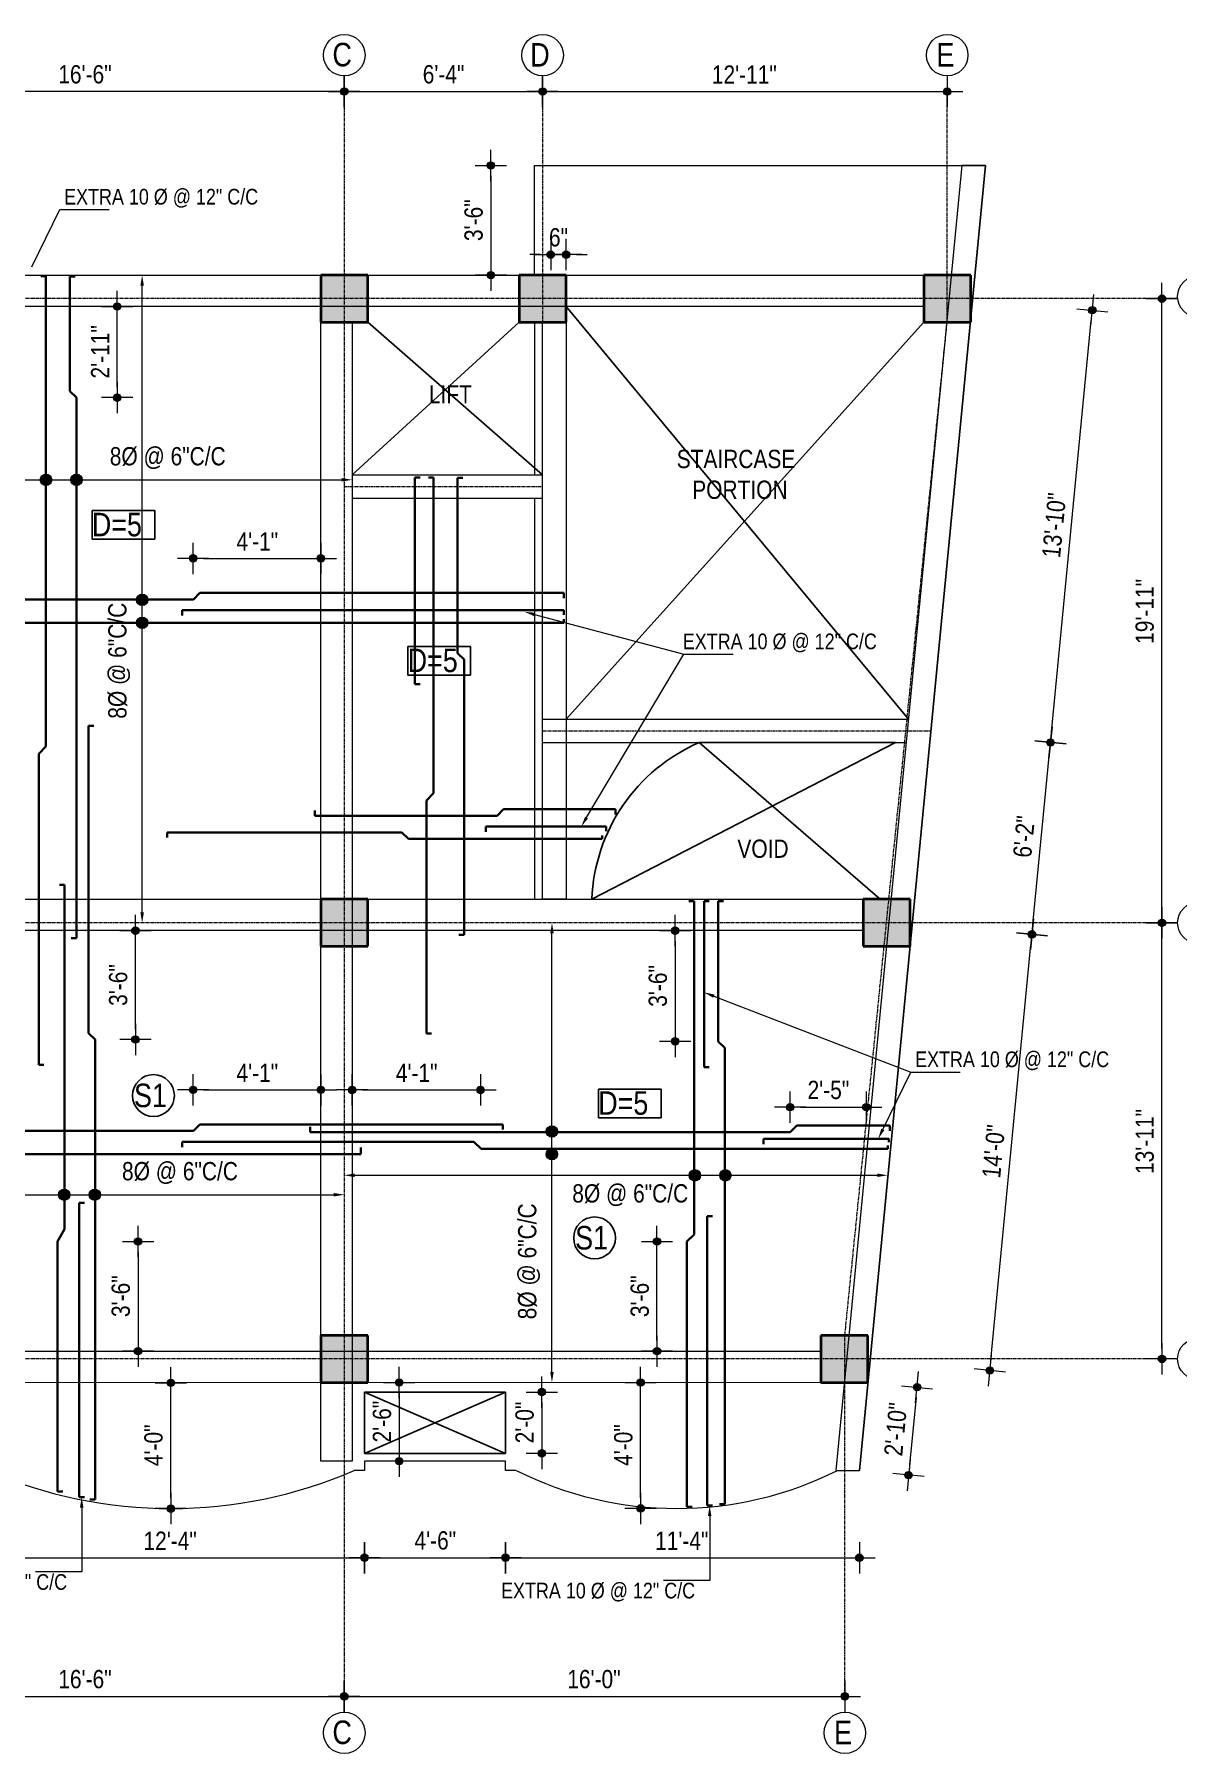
# Model space of a CAD drawing. Header units: inches. Extents: x 57837 to 133168, y 6972 to 27776.
# Drawn here: x 68701 to 69139, y 23088 to 23746 of the extents above; entities that cross this region are included whole.
import ezdxf

# ---------------------------------------------------------------- set-up
doc = ezdxf.new("R2010")
doc.units = ezdxf.units.IN
doc.header["$MEASUREMENT"] = 0
doc.linetypes.add('CENTER', pattern=[2, 1.25, -0.25, 0.25, -0.25])
for name, color, linetype, lineweight in [('0.15L', 210, 'Continuous', 15), ('CENTER', 9, 'CENTER', 5), ('col', 20, 'Continuous', 35), ('DIM', 2, 'Continuous', 13), ('HACTH', 153, 'Continuous', 5), ('rod position', 1, 'Continuous', 30), ('VALADARES', 3, 'Continuous', 25), ('wall line', 20, 'Continuous', 50), ('WINDOW', 171, 'Continuous', 13)]:
    doc.layers.add(name, color=color, linetype=linetype, lineweight=lineweight)
doc.layers.add('text', color=255, linetype='Continuous')
doc.styles.get("Standard").update_dxf_attribs({"font": 'ARIALN.TTF', "height": 7})

msp = doc.modelspace()

# ---------------------------------------------------------------- hatches: boundary and pattern name
at = {"lineweight": 13}
h = msp.add_hatch(color=256, dxfattribs=at)
edge = h.paths.add_edge_path()
edge.add_arc((68819.63, 23724.22), 1.42, 180, 540)
h = msp.add_hatch(color=256, dxfattribs=at)
edge = h.paths.add_edge_path()
edge.add_arc((68819.63, 23724.22), 1.42, 0, 360)
h = msp.add_hatch(color=256, dxfattribs=at)
edge = h.paths.add_edge_path()
edge.add_arc((68895.63, 23724.22), 1.42, 0, 360)
h = msp.add_hatch(color=256, dxfattribs=at)
edge = h.paths.add_edge_path()
edge.add_arc((68895.63, 23724.22), 1.42, 180, 540)
h = msp.add_hatch(color=256, dxfattribs=at)
edge = h.paths.add_edge_path()
edge.add_arc((69050.63, 23724.22), 1.42, 0, 360)
h = msp.add_hatch(color=256, dxfattribs=at)
edge = h.paths.add_edge_path()
edge.add_arc((68875.79, 23695.94), 1.42, 90, 450)
h = msp.add_hatch(color=256, dxfattribs=at)
edge = h.paths.add_edge_path()
edge.add_arc((68898.71, 23661.79), 1.42, 0, 360)
h = msp.add_hatch(color=256, dxfattribs=at)
edge = h.paths.add_edge_path()
edge.add_arc((68904.63, 23661.79), 1.42, 180, 540)
h = msp.add_hatch(color=256, dxfattribs=at)
edge = h.paths.add_edge_path()
edge.add_arc((68875.79, 23653.94), 1.42, -90, 270)
h = msp.add_hatch(color=256, dxfattribs=at)
edge = h.paths.add_edge_path()
edge.add_arc((69132.9, 23644.94), 1.42, 90, 450)
h = msp.add_hatch(color=256, dxfattribs=at)
edge = h.paths.add_edge_path()
edge.add_arc((68732.62, 23641.94), 1.42, 90, 450)
h = msp.add_hatch(color=256, dxfattribs=at)
edge = h.paths.add_edge_path()
edge.add_arc((69106.19, 23640.5), 1.42, 84.47841, 444.47841)
h = msp.add_hatch(color=256, dxfattribs=at)
edge = h.paths.add_edge_path()
edge.add_arc((68732.62, 23607.04), 1.42, -90, 270)
h = msp.add_hatch(color=256, dxfattribs=at)
edge = h.paths.add_edge_path()
edge.add_arc((68761.72, 23545.48), 1.42, 180, 540)
h = msp.add_hatch(color=256, dxfattribs=at)
edge = h.paths.add_edge_path()
edge.add_arc((68810.63, 23545.48), 1.42, 0, 360)
h = msp.add_hatch(color=256, dxfattribs=at)
edge = h.paths.add_edge_path()
edge.add_arc((69090.19, 23475), 1.42, 84.47841, 444.47841)
h = msp.add_hatch(color=256, dxfattribs=at)
edge = h.paths.add_edge_path()
edge.add_arc((69090.19, 23475), 1.42, -95.52159, 264.47841)
h = msp.add_hatch(color=256, dxfattribs=at)
edge = h.paths.add_edge_path()
edge.add_arc((68739.62, 23402.94), 1.42, 90, 450)
h = msp.add_hatch(color=256, dxfattribs=at)
edge = h.paths.add_edge_path()
edge.add_arc((68946.37, 23402.94), 1.42, 90, 450)
h = msp.add_hatch(color=256, dxfattribs=at)
edge = h.paths.add_edge_path()
edge.add_arc((69083.08, 23401.5), 1.42, 84.47841, 444.47841)
h = msp.add_hatch(color=256, dxfattribs=at)
edge = h.paths.add_edge_path()
edge.add_arc((69083.08, 23401.5), 1.42, -95.52159, 264.47841)
h = msp.add_hatch(color=256, dxfattribs=at)
edge = h.paths.add_edge_path()
edge.add_arc((69132.9, 23405.94), 1.42, 90, 450)
h = msp.add_hatch(color=256, dxfattribs=at)
edge = h.paths.add_edge_path()
edge.add_arc((69132.9, 23405.94), 1.42, -90, 270)
h = msp.add_hatch(color=256, dxfattribs=at)
edge = h.paths.add_edge_path()
edge.add_arc((68739.62, 23361.23), 1.42, -90, 270)
h = msp.add_hatch(color=256, dxfattribs=at)
edge = h.paths.add_edge_path()
edge.add_arc((68946.37, 23360.53), 1.42, -90, 270)
h = msp.add_hatch(color=256, dxfattribs=at)
edge = h.paths.add_edge_path()
edge.add_arc((68761.72, 23341.97), 1.42, 180, 540)
h = msp.add_hatch(color=256, dxfattribs=at)
edge = h.paths.add_edge_path()
edge.add_arc((68810.63, 23341.97), 1.42, 0, 360)
h = msp.add_hatch(color=256, dxfattribs=at)
edge = h.paths.add_edge_path()
edge.add_arc((68822.63, 23341.95), 1.42, 180, 540)
h = msp.add_hatch(color=256, dxfattribs=at)
edge = h.paths.add_edge_path()
edge.add_arc((68871.83, 23341.95), 1.42, 0, 360)
h = msp.add_hatch(color=256, dxfattribs=at)
edge = h.paths.add_edge_path()
edge.add_arc((68990.43, 23335.32), 1.42, 180, 540)
h = msp.add_hatch(color=256, dxfattribs=at)
edge = h.paths.add_edge_path()
edge.add_arc((69019.63, 23335.32), 1.42, 0, 360)
h = msp.add_hatch(color=256, dxfattribs=at)
edge = h.paths.add_edge_path()
edge.add_arc((68740.62, 23283.92), 1.42, 90, 450)
h = msp.add_hatch(color=256, dxfattribs=at)
edge = h.paths.add_edge_path()
edge.add_arc((68939.44, 23283.88), 1.42, 90, 450)
h = msp.add_hatch(color=256, dxfattribs=at)
edge = h.paths.add_edge_path()
edge.add_arc((68740.62, 23241.94), 1.42, -90, 270)
h = msp.add_hatch(color=256, dxfattribs=at)
edge = h.paths.add_edge_path()
edge.add_arc((68939.44, 23241.94), 1.42, -90, 270)
h = msp.add_hatch(color=256, dxfattribs=at)
edge = h.paths.add_edge_path()
edge.add_arc((69132.9, 23238.94), 1.42, -90, 270)
h = msp.add_hatch(color=256, dxfattribs=at)
edge = h.paths.add_edge_path()
edge.add_arc((69066.94, 23234.51), 1.42, -95.52159, 264.47841)
h = msp.add_hatch(color=256, dxfattribs=at)
edge = h.paths.add_edge_path()
edge.add_arc((68753.17, 23229.81), 1.42, 90, 450)
h = msp.add_hatch(color=256, dxfattribs=at)
edge = h.paths.add_edge_path()
edge.add_arc((68840.69, 23229.94), 1.42, 90, 450)
h = msp.add_hatch(color=256, dxfattribs=at)
edge = h.paths.add_edge_path()
edge.add_arc((68895.33, 23226.28), 1.42, 90, 450)
h = msp.add_hatch(color=256, dxfattribs=at)
edge = h.paths.add_edge_path()
edge.add_arc((68933.17, 23229.91), 1.42, 90, 450)
h = msp.add_hatch(color=256, dxfattribs=at)
edge = h.paths.add_edge_path()
edge.add_arc((69039.08, 23228.12), 1.42, 84.48209, 444.48209)
h = msp.add_hatch(color=256, dxfattribs=at)
edge = h.paths.add_edge_path()
edge.add_arc((68840.69, 23199.78), 1.42, -90, 270)
h = msp.add_hatch(color=256, dxfattribs=at)
edge = h.paths.add_edge_path()
edge.add_arc((68895.33, 23202.78), 1.42, -90, 270)
h = msp.add_hatch(color=256, dxfattribs=at)
edge = h.paths.add_edge_path()
edge.add_arc((69035.82, 23194.45), 1.42, -95.51791, 264.48209)
h = msp.add_hatch(color=256, dxfattribs=at)
edge = h.paths.add_edge_path()
edge.add_arc((68753.17, 23181.64), 1.42, -90, 270)
h = msp.add_hatch(color=256, dxfattribs=at)
edge = h.paths.add_edge_path()
edge.add_arc((68933.17, 23181.71), 1.42, -90, 270)
h = msp.add_hatch(color=256, dxfattribs=at)
edge = h.paths.add_edge_path()
edge.add_arc((68827.37, 23162.82), 1.42, 0, 360)
h = msp.add_hatch(color=256, dxfattribs=at)
edge = h.paths.add_edge_path()
edge.add_arc((68827.37, 23162.82), 1.42, 180, 540)
h = msp.add_hatch(color=256, dxfattribs=at)
edge = h.paths.add_edge_path()
edge.add_arc((68881.37, 23162.82), 1.42, 0, 360)
h = msp.add_hatch(color=256, dxfattribs=at)
edge = h.paths.add_edge_path()
edge.add_arc((68881.37, 23162.82), 1.42, 180, 540)
h = msp.add_hatch(color=256, dxfattribs=at)
edge = h.paths.add_edge_path()
edge.add_arc((69016.97, 23162.82), 1.42, 0, 360)
h = msp.add_hatch(color=256, dxfattribs=at)
edge = h.paths.add_edge_path()
edge.add_arc((68819.63, 23109.72), 1.42, 0, 360)
h = msp.add_hatch(color=256, dxfattribs=at)
edge = h.paths.add_edge_path()
edge.add_arc((68819.63, 23109.72), 1.42, 180, 540)
h = msp.add_hatch(color=256, dxfattribs=at)
edge = h.paths.add_edge_path()
edge.add_arc((69011.41, 23109.72), 1.42, 0, 360)
at = {"layer": 'col'}
h = msp.add_hatch(color=256, dxfattribs=at)
h.paths.add_polyline_path([(68612.43, 23635.94), (68630.43, 23635.94), (68630.43, 23653.94), (68612.43, 23653.94)])
h.paths.add_polyline_path([(68612.43, 23229.94), (68630.43, 23229.94), (68630.43, 23247.94), (68612.43, 23247.94)])
h.paths.add_polyline_path([(68414.43, 23229.94), (68432.43, 23229.94), (68432.43, 23247.94), (68414.43, 23247.94)])
h.paths.add_polyline_path([(68414.43, 23635.94), (68432.43, 23635.94), (68432.43, 23653.94), (68414.43, 23653.94)])
h.paths.add_polyline_path([(68414.43, 23396.94), (68432.43, 23396.94), (68432.43, 23414.94), (68414.43, 23414.94)])
h.paths.add_polyline_path([(68612.43, 23396.94), (68630.43, 23396.94), (68630.43, 23414.94), (68612.43, 23414.94)])
h.paths.add_polyline_path([(69002.22, 23229.94), (69020.22, 23229.94), (69020.22, 23247.94), (69002.22, 23247.94)])
h.paths.add_polyline_path([(69018.45, 23396.94), (69036.45, 23396.94), (69036.45, 23414.94), (69018.45, 23414.94)])
h.paths.add_polyline_path([(68810.63, 23229.94), (68828.63, 23229.94), (68828.63, 23247.94), (68810.63, 23247.94)])
h.paths.add_polyline_path([(68810.63, 23396.94), (68828.63, 23396.94), (68828.63, 23414.94), (68810.63, 23414.94)])
h.paths.add_polyline_path([(69041.63, 23635.94), (69059.63, 23635.94), (69059.63, 23653.94), (69041.63, 23653.94)])
h.paths.add_polyline_path([(68886.63, 23635.94), (68904.63, 23635.94), (68904.63, 23653.94), (68886.63, 23653.94)])
h.paths.add_polyline_path([(68810.63, 23635.94), (68828.63, 23635.94), (68828.63, 23653.94), (68810.63, 23653.94)])
at = {"layer": 'DIM', "lineweight": 0}
h = msp.add_hatch(color=3, dxfattribs=at)
h.paths.add_polyline_path([(68705.35, 23577.75, 0.414214), (68703.16, 23575.57, 0.414214), (68705.35, 23573.38)])
h.paths.add_polyline_path([(68705.35, 23577.75), (68705.35, 23573.38, 0.414214), (68707.54, 23575.57, 0.414214)])
h = msp.add_hatch(color=3, dxfattribs=at)
h.paths.add_polyline_path([(68717.03, 23577.75, 0.414214), (68714.84, 23575.57, 0.414214), (68717.03, 23573.38)])
h.paths.add_polyline_path([(68717.03, 23577.75), (68717.03, 23573.38, 0.414214), (68719.22, 23575.57, 0.414214)])
h = msp.add_hatch(color=3, dxfattribs=at)
h.paths.add_polyline_path([(68742.19, 23531.76, 0.414214), (68740, 23529.58, 0.414214), (68742.19, 23527.39)])
h.paths.add_polyline_path([(68742.19, 23531.76), (68742.19, 23527.39, 0.414214), (68744.38, 23529.58, 0.414214)])
h = msp.add_hatch(color=3, dxfattribs=at)
h.paths.add_polyline_path([(68742.19, 23523.01, 0.414214), (68740, 23520.83, 0.414214), (68742.19, 23518.64)])
h.paths.add_polyline_path([(68742.19, 23523.01), (68742.19, 23518.64, 0.414214), (68744.38, 23520.83, 0.414214)])
h = msp.add_hatch(color=3, dxfattribs=at)
h.paths.add_polyline_path([(68899.19, 23328.25, 0.414214), (68897, 23326.06, 0.414214), (68899.19, 23323.88)])
h.paths.add_polyline_path([(68899.19, 23328.25), (68899.19, 23323.88, 0.414214), (68901.38, 23326.06, 0.414214)])
h = msp.add_hatch(color=3, dxfattribs=at)
h.paths.add_polyline_path([(68899.19, 23319.5, 0.414214), (68897, 23317.31, 0.414214), (68899.19, 23315.13)])
h.paths.add_polyline_path([(68899.19, 23319.5), (68899.19, 23315.13, 0.414214), (68901.38, 23317.31, 0.414214)])
h = msp.add_hatch(color=3, dxfattribs=at)
h.paths.add_polyline_path([(68953.96, 23311.45, 0.414214), (68951.77, 23309.26, 0.414214), (68953.96, 23307.07)])
h.paths.add_polyline_path([(68953.96, 23311.45), (68953.96, 23307.07, 0.414214), (68956.14, 23309.26, 0.414214)])
h = msp.add_hatch(color=3, dxfattribs=at)
h.paths.add_polyline_path([(68965.64, 23311.45, 0.414214), (68963.45, 23309.26, 0.414214), (68965.64, 23307.07)])
h.paths.add_polyline_path([(68965.64, 23311.45), (68965.64, 23307.07, 0.414214), (68967.83, 23309.26, 0.414214)])
h = msp.add_hatch(color=3, dxfattribs=at)
h.paths.add_polyline_path([(68712.36, 23304, 0.414214), (68710.17, 23301.82, 0.414214), (68712.36, 23299.63)])
h.paths.add_polyline_path([(68712.36, 23304), (68712.36, 23299.63, 0.414214), (68714.55, 23301.82, 0.414214)])
h = msp.add_hatch(color=3, dxfattribs=at)
h.paths.add_polyline_path([(68724.04, 23304, 0.414214), (68721.86, 23301.82, 0.414214), (68724.04, 23299.63)])
h.paths.add_polyline_path([(68724.04, 23304), (68724.04, 23299.63, 0.414214), (68726.23, 23301.82, 0.414214)])

# ---------------------------------------------------------------- linework, layer by layer
at = {"lineweight": 13}
for p, q in [((68819.63, 23718.22), (68819.63, 23730.22)), ((68819.63, 23730.22), (68819.63, 23718.22)), ((68895.63, 23730.22), (68895.63, 23718.22)), ((68895.63, 23718.22), (68895.63, 23730.22)), ((69050.63, 23730.22), (69050.63, 23718.22)), ((68825.63, 23724.22), (68813.63, 23724.22)), ((68813.63, 23724.22), (68825.63, 23724.22)), ((68889.63, 23724.22), (68901.63, 23724.22)), ((68901.63, 23724.22), (68889.63, 23724.22)), ((69044.63, 23724.22), (69056.63, 23724.22)), ((68875.79, 23689.94), (68875.79, 23701.94)), ((68869.79, 23695.94), (68881.79, 23695.94)), ((68898.71, 23667.79), (68898.71, 23655.79)), ((68904.63, 23655.79), (68904.63, 23667.79)), ((68875.79, 23659.94), (68875.79, 23647.94)), ((68892.71, 23661.79), (68904.71, 23661.79)), ((68910.63, 23661.79), (68898.63, 23661.79)), ((68881.79, 23653.94), (68869.79, 23653.94)), ((68732.62, 23635.94), (68732.62, 23647.94)), ((69105.61, 23634.53), (69106.77, 23646.48)), ((69132.9, 23638.94), (69132.9, 23650.94)), ((68726.62, 23641.94), (68738.62, 23641.94)), ((69100.22, 23641.08), (69112.16, 23639.93)), ((69126.9, 23644.94), (69138.9, 23644.94)), ((68738.62, 23607.04), (68726.62, 23607.04)), ((68732.62, 23613.04), (68732.62, 23601.04)), ((68761.72, 23539.48), (68761.72, 23551.48)), ((68810.63, 23551.48), (68810.63, 23539.48)), ((68767.72, 23545.48), (68755.72, 23545.48)), ((68804.63, 23545.48), (68816.63, 23545.48)), ((69084.22, 23475.58), (69096.16, 23474.43)), ((69096.16, 23474.43), (69084.22, 23475.58)), ((69089.61, 23469.03), (69090.77, 23480.98)), ((69090.77, 23480.98), (69089.61, 23469.03)), ((69132.9, 23399.94), (69132.9, 23411.94)), ((69132.9, 23411.94), (69132.9, 23399.94)), ((68733.62, 23402.94), (68745.62, 23402.94)), ((68739.62, 23396.94), (68739.62, 23408.94)), ((68940.37, 23402.94), (68952.37, 23402.94)), ((68946.37, 23396.94), (68946.37, 23408.94)), ((69082.51, 23395.53), (69083.66, 23407.48)), ((69083.66, 23407.48), (69082.51, 23395.53)), ((69126.9, 23405.94), (69138.9, 23405.94)), ((69138.9, 23405.94), (69126.9, 23405.94)), ((69077.11, 23402.08), (69089.06, 23400.93)), ((69089.06, 23400.93), (69077.11, 23402.08)), ((68739.62, 23367.23), (68739.62, 23355.23)), ((68946.37, 23366.53), (68946.37, 23354.53)), ((68745.62, 23361.23), (68733.62, 23361.23)), ((68952.37, 23360.53), (68940.37, 23360.53)), ((68761.72, 23335.97), (68761.72, 23347.97)), ((68810.63, 23347.97), (68810.63, 23335.97)), ((68822.63, 23335.95), (68822.63, 23347.95)), ((68871.83, 23347.95), (68871.83, 23335.95)), ((68767.72, 23341.97), (68755.72, 23341.97)), ((68804.63, 23341.97), (68816.63, 23341.97)), ((68828.63, 23341.95), (68816.63, 23341.95)), ((68865.83, 23341.95), (68877.83, 23341.95)), ((68990.43, 23329.32), (68990.43, 23341.32)), ((69019.63, 23341.32), (69019.63, 23329.32)), ((68996.43, 23335.32), (68984.43, 23335.32)), ((69013.63, 23335.32), (69025.63, 23335.32)), ((68740.62, 23277.92), (68740.62, 23289.92)), ((68939.44, 23277.88), (68939.44, 23289.88)), ((68734.62, 23283.92), (68746.62, 23283.92)), ((68933.44, 23283.88), (68945.44, 23283.88)), ((68740.62, 23247.94), (68740.62, 23235.94)), ((68939.44, 23247.94), (68939.44, 23235.94)), ((69132.9, 23244.94), (69132.9, 23232.94)), ((68746.62, 23241.94), (68734.62, 23241.94)), ((68945.44, 23241.94), (68933.44, 23241.94)), ((69067.52, 23240.48), (69066.36, 23228.54)), ((69138.9, 23238.94), (69126.9, 23238.94)), ((68753.17, 23223.81), (68753.17, 23235.81)), ((68840.69, 23223.94), (68840.69, 23235.94)), ((68895.33, 23220.28), (68895.33, 23232.28)), ((68933.17, 23223.91), (68933.17, 23235.91)), ((69038.5, 23222.15), (69039.65, 23234.09)), ((69072.91, 23233.93), (69060.97, 23235.09)), ((68747.17, 23229.81), (68759.17, 23229.81)), ((68834.69, 23229.94), (68846.69, 23229.94)), ((68889.33, 23226.28), (68901.33, 23226.28)), ((68927.17, 23229.91), (68939.17, 23229.91)), ((69033.1, 23228.7), (69045.05, 23227.54)), ((68840.69, 23205.78), (68840.69, 23193.78)), ((68895.33, 23208.78), (68895.33, 23196.78)), ((68846.69, 23199.78), (68834.69, 23199.78)), ((68901.33, 23202.78), (68889.33, 23202.78)), ((69036.4, 23200.43), (69035.25, 23188.48)), ((69041.8, 23193.88), (69029.85, 23195.03)), ((68753.17, 23187.64), (68753.17, 23175.64)), ((68933.17, 23187.71), (68933.17, 23175.71)), ((68759.17, 23181.64), (68747.17, 23181.64)), ((68939.17, 23181.71), (68927.17, 23181.71)), ((68827.37, 23168.82), (68827.37, 23156.82)), ((68827.37, 23156.82), (68827.37, 23168.82)), ((68881.37, 23168.82), (68881.37, 23156.82)), ((68881.37, 23156.82), (68881.37, 23168.82)), ((69016.97, 23168.82), (69016.97, 23156.82)), ((68821.37, 23162.82), (68833.37, 23162.82)), ((68833.37, 23162.82), (68821.37, 23162.82)), ((68875.37, 23162.82), (68887.37, 23162.82)), ((68887.37, 23162.82), (68875.37, 23162.82)), ((69010.97, 23162.82), (69022.97, 23162.82)), ((68819.63, 23115.72), (68819.63, 23103.72)), ((68819.63, 23103.72), (68819.63, 23115.72)), ((69011.41, 23115.72), (69011.41, 23103.72)), ((68813.63, 23109.72), (68825.63, 23109.72)), ((68825.63, 23109.72), (68813.63, 23109.72)), ((69005.41, 23109.72), (69017.41, 23109.72))]:
    msp.add_line(p, q, dxfattribs=at)
for p, q in [((68904.63, 23641.94), (69035.76, 23483.94)), ((68886.63, 23635.94), (68822.63, 23577.5)), ((68828.63, 23635.94), (68895.63, 23577.5)), ((68904.63, 23483.94), (69041.63, 23635.94)), ((68723, 23563.79), (68747, 23563.79)), ((68723, 23552.79), (68723, 23563.79)), ((68747, 23563.79), (68747, 23552.79)), ((68747, 23552.79), (68723, 23552.79)), ((68844, 23511.79), (68868, 23511.79)), ((68844, 23500.79), (68844, 23511.79)), ((68868, 23511.79), (68868, 23500.79)), ((68868, 23500.79), (68844, 23500.79)), ((68917, 23342.29), (68941, 23342.29)), ((68917, 23331.29), (68917, 23342.29)), ((68941, 23342.29), (68941, 23331.29)), ((68941, 23331.29), (68917, 23331.29))]:
    msp.add_line(p, q)
for centre in [(68819.63, 23724.22), (68819.63, 23724.22), (68895.63, 23724.22), (68895.63, 23724.22), (69050.63, 23724.22), (68875.79, 23695.94), (68898.71, 23661.79), (68904.63, 23661.79), (68875.79, 23653.94), (69132.9, 23644.94), (68732.62, 23641.94), (69106.19, 23640.5), (68732.62, 23607.04), (68761.72, 23545.48), (68810.63, 23545.48), (69090.19, 23475), (69090.19, 23475), (68739.62, 23402.94), (68946.37, 23402.94), (69083.08, 23401.5), (69083.08, 23401.5), (69132.9, 23405.94), (69132.9, 23405.94), (68739.62, 23361.23), (68946.37, 23360.53), (68761.72, 23341.97), (68810.63, 23341.97), (68822.63, 23341.95), (68871.83, 23341.95), (68990.43, 23335.32), (69019.63, 23335.32), (68740.62, 23283.92), (68939.44, 23283.88), (68740.62, 23241.94), (68939.44, 23241.94), (69132.9, 23238.94), (69066.94, 23234.51), (68753.17, 23229.81), (68840.69, 23229.94), (68895.33, 23226.28), (68933.17, 23229.91), (69039.08, 23228.12), (68840.69, 23199.78), (68895.33, 23202.78), (69035.82, 23194.45), (68753.17, 23181.64), (68933.17, 23181.71), (68827.37, 23162.82), (68827.37, 23162.82), (68881.37, 23162.82), (68881.37, 23162.82), (69016.97, 23162.82), (68819.63, 23109.72), (68819.63, 23109.72), (69011.41, 23109.72)]:
    msp.add_circle(centre, 1.42, dxfattribs=at)
for centre in [(68746.54, 23339.79), (68915.54, 23285.29)]:
    msp.add_circle(centre, 8.02)
at = {"layer": '0.15L', "lineweight": 18}
for centre in [(68819.63, 23738.17), (68895.63, 23738.17), (69050.63, 23738.17), (69146.85, 23645.75), (69146.85, 23405.94), (69146.85, 23238.94), (68819.63, 23095.77), (69011.41, 23095.77)]:
    msp.add_circle(centre, 7.95, dxfattribs=at)
at = {"layer": 'CENTER'}
for p, q in [((68895.63, 23730.22), (68895.63, 23635.94)), ((68819.63, 23724.22), (68819.63, 23109.72)), ((69050.63, 23636.37), (69050.63, 23724.22)), ((69138.9, 23644.94), (68321.96, 23644.94)), ((69011.41, 23247.94), (69050.63, 23636.37)), ((68819.63, 23573), (68895.63, 23573)), ((68895.63, 23479.44), (69044.34, 23479.44)), ((69138.9, 23405.94), (68321.96, 23405.94)), ((69011.41, 23109.72), (69011.41, 23247.94)), ((69138.9, 23238.94), (68321.96, 23238.94))]:
    msp.add_line(p, q, dxfattribs=at)
at = {"layer": 'col'}
for p, q in [((68828.63, 23653.94), (68810.63, 23653.94)), ((68810.63, 23653.94), (68810.63, 23635.94)), ((68828.63, 23635.94), (68828.63, 23653.94)), ((68904.63, 23653.94), (68886.63, 23653.94)), ((68886.63, 23653.94), (68886.63, 23635.94)), ((68904.63, 23635.94), (68904.63, 23653.94)), ((69059.63, 23653.94), (69041.63, 23653.94)), ((69041.63, 23653.94), (69041.63, 23635.94)), ((69059.63, 23635.94), (69059.63, 23653.94)), ((68810.63, 23635.94), (68828.63, 23635.94)), ((68886.63, 23635.94), (68904.63, 23635.94)), ((69041.63, 23635.94), (69059.63, 23635.94)), ((68828.63, 23414.94), (68810.63, 23414.94)), ((68810.63, 23414.94), (68810.63, 23396.94)), ((68828.63, 23396.94), (68828.63, 23414.94)), ((69036.45, 23414.94), (69018.45, 23414.94)), ((69018.45, 23414.94), (69018.45, 23396.94)), ((69036.45, 23396.94), (69036.45, 23414.94)), ((68810.63, 23396.94), (68828.63, 23396.94)), ((69018.45, 23396.94), (69036.45, 23396.94)), ((68828.63, 23247.94), (68810.63, 23247.94)), ((68810.63, 23247.94), (68810.63, 23229.94)), ((68828.63, 23229.94), (68828.63, 23247.94)), ((69020.22, 23247.94), (69002.22, 23247.94)), ((69002.22, 23247.94), (69002.22, 23229.94)), ((69020.22, 23229.94), (69020.22, 23247.94)), ((68810.63, 23229.94), (68828.63, 23229.94)), ((69002.22, 23229.94), (69020.22, 23229.94))]:
    msp.add_line(p, q, dxfattribs=at)
at = {"layer": 'DIM'}
for p, q in [((68815.63, 23724.22), (68625.43, 23724.22)), ((68823.63, 23724.22), (68891.63, 23724.22)), ((68899.63, 23724.22), (69046.63, 23724.22)), ((68875.79, 23691.94), (68875.79, 23657.94)), ((68699.93, 23657.11), (68710.62, 23679.02)), ((68710.62, 23679.02), (68729.56, 23679.02)), ((68894.71, 23661.79), (68890.71, 23661.79)), ((68898.71, 23661.79), (68904.63, 23661.79)), ((68908.63, 23661.79), (68912.63, 23661.79)), ((69132.9, 23409.94), (69132.9, 23640.94)), ((68732.62, 23611.04), (68732.62, 23637.94)), ((69090.57, 23478.98), (69105.8, 23636.52)), ((68892.56, 23524), (68949.69, 23508.75)), ((68912.48, 23446.25), (68949.69, 23508.75)), ((68949.69, 23508.75), (68968.64, 23508.75)), ((68949.69, 23508.75), (68968.64, 23508.75)), ((69083.47, 23405.48), (69089.8, 23471.02)), ((68739.62, 23365.23), (68739.62, 23398.94)), ((69067.33, 23238.49), (69082.7, 23397.52)), ((69132.9, 23242.94), (69132.9, 23401.94)), ((68961.22, 23377.86), (69036.64, 23348.72)), ((69025.95, 23326.82), (69036.64, 23348.72)), ((69036.64, 23348.72), (69055.58, 23348.72)), ((69036.64, 23348.72), (69055.58, 23348.72)), ((68740.62, 23279.92), (68740.62, 23245.94)), ((68939.44, 23245.94), (68939.44, 23279.88)), ((68753.17, 23185.64), (68753.17, 23225.81)), ((68840.69, 23225.94), (68840.69, 23203.78)), ((68933.17, 23185.71), (68933.17, 23225.91)), ((68895.33, 23222.28), (68895.33, 23206.78)), ((69038.69, 23224.14), (69036.21, 23198.44)), ((68719.04, 23182.05), (68719.04, 23157.36)), ((68959.63, 23178.76), (68959.63, 23154.07)), ((68682.96, 23162.82), (68823.37, 23162.82)), ((68831.37, 23162.82), (68877.37, 23162.82)), ((68885.37, 23162.82), (69012.97, 23162.82)), ((68719.04, 23157.36), (68701.29, 23157.36)), ((68959.63, 23154.07), (68941.88, 23154.07)), ((68625.43, 23109.72), (68815.63, 23109.72)), ((68823.63, 23109.72), (69007.41, 23109.72))]:
    msp.add_line(p, q, dxfattribs=at)
at = {"layer": 'DIM', "color": 6}
for p, q in [((68742.19, 23409.94), (68742.19, 23649.94)), ((68625.43, 23575.57), (68818.63, 23575.57)), ((68899.19, 23233.94), (68899.2, 23401.94)), ((68823.63, 23309.26), (69023.79, 23309.26)), ((68625.43, 23301.82), (68815.63, 23301.82))]:
    msp.add_line(p, q, dxfattribs=at)
at = {"layer": 'DIM', "color": 2}
for p, q in [((68765.72, 23545.48), (68806.63, 23545.48)), ((68946.37, 23398.94), (68946.37, 23364.53)), ((68765.72, 23341.97), (68806.63, 23341.97)), ((68826.63, 23341.95), (68867.83, 23341.95)), ((68994.43, 23335.32), (69015.63, 23335.32))]:
    msp.add_line(p, q, dxfattribs=at)
at = {"layer": 'DIM', "color": 3, "lineweight": 0}
for centre in [(68705.35, 23575.57), (68717.03, 23575.57), (68742.19, 23529.58), (68742.19, 23520.83), (68899.19, 23326.06), (68899.19, 23317.31), (68953.96, 23309.26), (68965.64, 23309.26), (68712.36, 23301.82), (68724.04, 23301.82)]:
    msp.add_circle(centre, 2.19, dxfattribs=at)
at = {"layer": 'DIM', "color": 6}
for points in [[(68741.53, 23649.94), (68742.86, 23649.94), (68742.19, 23653.94)], [(68818.63, 23576.23), (68818.63, 23574.9), (68822.63, 23575.57)], [(68741.53, 23409.94), (68742.86, 23409.94), (68742.19, 23405.94)], [(68898.53, 23401.94), (68899.86, 23401.94), (68899.2, 23405.94)], [(68823.63, 23309.93), (68823.63, 23308.59), (68819.63, 23309.26)], [(69023.79, 23309.93), (69023.79, 23308.59), (69027.79, 23309.26)], [(68815.63, 23302.48), (68815.63, 23301.15), (68819.63, 23301.82)], [(68898.53, 23233.94), (68899.86, 23233.94), (68899.19, 23229.94)]]:
    msp.add_solid(points, dxfattribs=at)
at = {"layer": 'DIM'}
for points in [[(68892.39, 23523.36), (68888.69, 23525.03), (68892.73, 23524.64)], [(68913.05, 23445.91), (68910.44, 23442.81), (68911.91, 23446.59)], [(68960.98, 23377.24), (68957.48, 23379.3), (68961.46, 23378.48)], [(69026.55, 23326.53), (69024.19, 23323.22), (69025.35, 23327.11)], [(68718.37, 23182.05), (68719.04, 23186.05), (68719.7, 23182.05)], [(68958.96, 23178.76), (68959.63, 23182.76), (68960.29, 23178.76)]]:
    msp.add_solid(points, dxfattribs=at)
at = {"layer": 'HACTH'}
msp.add_arc((68753.17, 23358.09), 176.45, 246.55482, 293.44518, dxfattribs=at)
at = {"layer": 'rod position'}
for p, q in [((68705.35, 23653.52), (68703.35, 23653.52)), ((68705.35, 23473.44), (68705.35, 23653.52)), ((68716.53, 23653.39), (68714.53, 23653.39)), ((68714.53, 23653.39), (68714.53, 23609.54)), ((68714.53, 23609.54), (68717.03, 23607.04)), ((68717.03, 23607.04), (68717.03, 23400.04)), ((68846.67, 23497.37), (68846.67, 23576.48)), ((68846.67, 23576.48), (68846.67, 23576.48)), ((68846.67, 23576.48), (68848.67, 23576.48)), ((68853.85, 23576.48), (68851.85, 23576.48)), ((68853.85, 23455.55), (68853.85, 23576.48)), ((68865.03, 23576.36), (68863.03, 23576.36)), ((68863.03, 23576.36), (68863.03, 23509.2)), ((68761.83, 23529.75), (68613.41, 23529.75)), ((68764.33, 23532.25), (68761.83, 23529.75)), ((68903.69, 23532.25), (68764.33, 23532.25)), ((68903.69, 23530.25), (68903.69, 23532.25)), ((68757.52, 23523.6), (68757.52, 23525.6)), ((68757.52, 23525.6), (68903.69, 23525.6)), ((68903.69, 23525.6), (68903.69, 23523.82)), ((68903.69, 23520.83), (68903.69, 23522.15)), ((68676.71, 23520.83), (68903.69, 23520.83)), ((68863.03, 23509.2), (68865.53, 23506.7)), ((68865.53, 23506.7), (68865.53, 23401.29)), ((68848.67, 23497.37), (68846.67, 23497.37)), ((68723.69, 23481.34), (68721.69, 23481.34)), ((68721.69, 23481.34), (68721.69, 23363.73)), ((68702.59, 23470.68), (68705.35, 23473.44)), ((68702.59, 23351.59), (68702.59, 23470.68)), ((68851.09, 23452.79), (68853.85, 23455.55)), ((68808.41, 23446.96), (68808.41, 23448.96)), ((68851.09, 23363.55), (68851.09, 23452.79)), ((68880.67, 23449.46), (68878.17, 23446.96)), ((68923.59, 23449.46), (68880.67, 23449.46)), ((68923.59, 23447.46), (68923.59, 23449.46)), ((68878.17, 23446.96), (68808.41, 23446.96)), ((68873.86, 23440.81), (68873.86, 23442.81)), ((68873.86, 23442.81), (68919.96, 23442.81)), ((68919.96, 23442.81), (68919.96, 23441.03)), ((68751.84, 23438.54), (68751.84, 23440.54)), ((68751.84, 23440.54), (68841.71, 23440.54)), ((68841.71, 23440.54), (68844.21, 23438.04)), ((68844.21, 23438.04), (68918.46, 23438.04)), ((68918.46, 23438.04), (68918.46, 23439.36)), ((68712.51, 23420.54), (68710.51, 23420.54)), ((68712.51, 23288.68), (68712.51, 23420.54)), ((68953.69, 23414.25), (68951.69, 23414.25)), ((68953.69, 23286.64), (68953.69, 23414.25)), ((68957.48, 23350.69), (68957.48, 23414.25)), ((68957.48, 23414.25), (68957.48, 23414.25)), ((68957.48, 23414.25), (68959.48, 23414.25)), ((68964.87, 23414.25), (68962.87, 23414.25)), ((68962.87, 23414.25), (68962.87, 23360.53)), ((68717.03, 23400.04), (68715.03, 23400.04)), ((68865.53, 23401.29), (68863.53, 23401.29)), ((68721.69, 23363.73), (68724.19, 23361.23)), ((68853.09, 23363.55), (68851.09, 23363.55)), ((68724.19, 23361.23), (68724.21, 23185.12)), ((68962.87, 23360.53), (68965.37, 23358.03)), ((68965.37, 23358.03), (68965.37, 23183.35)), ((68704.59, 23351.59), (68702.59, 23351.59)), ((68959.48, 23350.69), (68957.48, 23350.69)), ((68761.83, 23326.24), (68613.41, 23326.24)), ((68764.33, 23328.74), (68761.83, 23326.24)), ((68880.37, 23328.74), (68764.33, 23328.74)), ((68806.61, 23325.79), (68806.61, 23327.79)), ((68990.48, 23325.79), (68806.61, 23325.79)), ((68880.37, 23326.74), (68880.37, 23328.74)), ((68992.98, 23328.29), (68990.48, 23325.79)), ((69028.69, 23328.29), (68992.98, 23328.29)), ((69028.69, 23326.29), (69028.69, 23328.29)), ((68676.71, 23317.31), (68825.97, 23317.32)), ((68757.52, 23320.09), (68757.52, 23322.09)), ((68757.52, 23322.09), (68869.27, 23322.09)), ((68825.97, 23317.32), (68825.97, 23319.96)), ((68869.27, 23322.09), (68872.03, 23319.33)), ((68872.03, 23319.33), (69027.83, 23319.33)), ((69028.32, 23323.23), (68980.19, 23323.22)), ((68980.19, 23323.22), (68980.19, 23321.22)), ((69027.83, 23319.33), (69027.83, 23320.62)), ((69028.32, 23321.96), (69028.32, 23323.23)), ((68718.1, 23186.05), (68718.08, 23298.7)), ((68718.08, 23298.7), (68718.08, 23298.7)), ((68718.08, 23298.7), (68720.08, 23298.7)), ((68958.69, 23182.76), (68958.69, 23293.66)), ((68958.69, 23293.66), (68958.69, 23293.66)), ((68958.69, 23293.66), (68960.69, 23293.66)), ((68709.75, 23283.92), (68712.51, 23288.68)), ((68950.93, 23283.88), (68953.69, 23286.64)), ((68709.77, 23188.21), (68709.75, 23283.92)), ((68950.93, 23182.33), (68950.93, 23283.88)), ((68711.77, 23188.21), (68709.77, 23188.21)), ((68720.1, 23186.05), (68718.1, 23186.05)), ((68724.21, 23185.12), (68722.21, 23185.12)), ((68952.93, 23182.33), (68950.93, 23182.33)), ((68960.69, 23182.76), (68958.69, 23182.76)), ((68965.37, 23183.35), (68963.37, 23183.35))]:
    msp.add_line(p, q, dxfattribs=at)
at = {"layer": 'VALADARES'}
for p, q in [((69030.75, 23474.94), (68914.5, 23414.94)), ((68955.6, 23474.94), (69030.75, 23474.94)), ((68955.6, 23474.94), (69024.95, 23414.94)), ((68827.37, 23226.28), (68881.37, 23202.78)), ((68881.37, 23226.28), (68827.37, 23202.78)), ((68881.37, 23226.28), (68827.37, 23226.28)), ((68827.37, 23226.28), (68827.37, 23202.78)), ((68881.37, 23202.78), (68881.37, 23226.28)), ((68827.37, 23202.78), (68881.37, 23202.78))]:
    msp.add_line(p, q, dxfattribs=at)
at = {"layer": 'VALADARES', "lineweight": 9}
for p, q in [((68827.37, 23226.28), (68881.37, 23226.28)), ((68827.37, 23202.78), (68827.37, 23226.28)), ((68881.37, 23226.28), (68881.37, 23202.78)), ((68881.37, 23202.78), (68827.37, 23202.78))]:
    msp.add_line(p, q, dxfattribs=at)
at = {"layer": 'VALADARES'}
msp.add_arc((68982.6, 23412.36), 68.15, 113.34335, 177.83475, dxfattribs=at)
at = {"layer": 'wall line', "color": 4, "lineweight": 0}
for p, q in [((69056.27, 23695.94), (69007.97, 23196.28)), ((69016.97, 23196.28), (69065.27, 23695.94)), ((69065.27, 23695.94), (69056.27, 23695.94)), ((68414.43, 23653.94), (69041.63, 23653.94)), ((69041.63, 23653.94), (69041.63, 23641.94)), ((69041.63, 23641.94), (68414.43, 23641.94)), ((68810.63, 23635.94), (68822.63, 23635.94)), ((68810.63, 23199.78), (68810.63, 23635.94)), ((68822.63, 23635.94), (68822.63, 23199.78)), ((68892.63, 23577.5), (68892.63, 23635.94)), ((68892.63, 23635.94), (68904.63, 23635.94)), ((68895.63, 23635.94), (68904.63, 23635.94)), ((68895.63, 23414.94), (68895.63, 23635.94)), ((68904.63, 23635.94), (68904.63, 23484.5)), ((68904.63, 23635.94), (68904.63, 23414.94)), ((68822.63, 23577.5), (68895.63, 23577.5)), ((68822.63, 23568.5), (68895.63, 23568.5)), ((68892.63, 23414.94), (68892.63, 23568.5)), ((68414.43, 23414.94), (69018.45, 23414.94)), ((68904.63, 23414.94), (68895.63, 23414.94)), ((69018.45, 23414.94), (69018.45, 23402.94)), ((69018.45, 23402.94), (68414.43, 23402.94)), ((68384.96, 23241.94), (69002.22, 23241.94)), ((69002.22, 23241.94), (69002.22, 23229.94)), ((69002.22, 23229.94), (68384.96, 23229.61)), ((68822.63, 23199.78), (68810.63, 23199.78))]:
    msp.add_line(p, q, dxfattribs=at)
at = {"layer": 'wall line', "lineweight": 0}
for p, q in [((68895.63, 23483.94), (69035.81, 23483.94)), ((68895.63, 23474.94), (69034.94, 23474.94))]:
    msp.add_line(p, q, dxfattribs=at)
at = {"layer": 'WINDOW'}
for p, q in [((68892.5, 23653.94), (68892.5, 23695.94)), ((68892.5, 23695.94), (69065.27, 23695.94)), ((69065.27, 23695.94), (69016.97, 23196.28)), ((68683.96, 23653.94), (68892.5, 23653.94)), ((68881.37, 23199.78), (68827.37, 23199.78)), ((68827.37, 23199.78), (68827.37, 23196.21)), ((68881.37, 23196.28), (68881.37, 23199.78)), ((68827.37, 23196.21), (68823.37, 23196.21)), ((68885.37, 23196.28), (68881.37, 23196.28)), ((69008.65, 23196.28), (69016.97, 23196.28))]:
    msp.add_line(p, q, dxfattribs=at)
msp.add_arc((68947.04, 23319.28), 137.57, 243.3945, 296.6055, dxfattribs=at)

# ---------------------------------------------------------------- texts
msp.add_text('VOID', height=7).set_placement((68970.24, 23430.81))
at = {"layer": 'DIM'}
for s, p in [('16\'-6"', (68710.07, 23727.35)), ('6\'-4"', (68849.69, 23727.35)), ('12\'-11"', (68960.45, 23727.23)), ('6"', (68898.06, 23664.93)), ('12\'-4"', (68742.71, 23165.83)), ('4\'-6"', (68846.53, 23165.95)), ('11\'-4"', (68938.71, 23165.83)), ('16\'-6"', (68710.07, 23112.85)), ('16\'-0"', (68905.07, 23112.85))]:
    msp.add_text(s, height=7, dxfattribs=at).set_placement(p)
for s, rotation, p in [('3\'-6"', 90, (68872.66, 23666.98)), ('2\'-11"', 90, (68729.6, 23614.35)), ('13\'-10"', 84.47841, (69093.85, 23545.43)), ('19\'-11"', 90, (69129.76, 23512.75)), ('6\'-2"', 84.47841, (69082.75, 23430.65)), ('3\'-6"', 90, (68736.49, 23374.13)), ('13\'-11"', 90, (69129.76, 23309.75)), ('14\'-0"', 84.47841, (69070.89, 23307.9)), ('3\'-6"', 90, (68737.49, 23254.97)), ('3\'-6"', 90, (68936.31, 23254.95)), ('2\'-6"', 90, (68837.56, 23206.95)), ('2\'-0"', 90, (68892.2, 23206.62)), ('2\'-10"', 84.48209, (69033.35, 23201.5)), ('4\'-0"', 90, (68750.03, 23197.88)), ('4\'-0"', 90, (68930.03, 23197.97))]:
    msp.add_text(s, height=7, rotation=rotation, dxfattribs=at).set_placement(p)
at = {"layer": 'DIM', "color": 6}
for p in [(68729.8, 23581.09), (68734.49, 23307.34), (68906.99, 23298.84)]:
    msp.add_text('8Ø @ 6"C/C', height=7, dxfattribs=at).set_placement(p)
at = {"layer": 'DIM', "color": 2}
for s, p in [('4\'-1"', (68778.34, 23548.49)), ('4\'-1"', (68778.34, 23344.98)), ('4\'-1"', (68839.39, 23344.96)), ('2\'-5"', (68997.12, 23338.46))]:
    msp.add_text(s, height=7, dxfattribs=at).set_placement(p)
at = {"layer": 'DIM', "color": 6}
for rotation, p in [(90, (68736.2, 23484.09)), (89.99824, (68893.21, 23254.12))]:
    msp.add_text('8Ø @ 6"C/C', height=7, rotation=rotation, dxfattribs=at).set_placement(p)
at = {"layer": 'DIM', "color": 2}
msp.add_text('3\'-6"', height=7, rotation=90, dxfattribs=at).set_placement((68943.24, 23373.78))
at = {"layer": 'text'}
for s, height, p in [('C', 9, (68815.1, 23733.88)), ('D', 9, (68890.89, 23733.78)), ('E', 9, (69046.5, 23733.78)), ('EXTRA 10 Ø @ 12" C/C', 6, (68712.3, 23680.97)), ('EXTRA 10 Ø @ 12" C/C', 6, (68949.33, 23510.7)), ('EXTRA 10 Ø @ 12" C/C', 6, (69038.32, 23350.68)), ('EXTRA 10 Ø @ 12" C/C', 6, (68639.11, 23150.53)), ('EXTRA 10 Ø @ 12" C/C', 6, (68879.7, 23147.24)), ('C', 9, (68815.1, 23091.48)), ('E', 9, (69007.28, 23091.38))]:
    msp.add_text(s, height=height, dxfattribs=at).set_placement(p)
at = {"layer": 'text', "color": 4}
for s, p in [('LIFT', (68852.04, 23604.79)), ('STAIRCASE', (68946.99, 23580.05)), ('PORTION', (68952.93, 23568.26))]:
    msp.add_text(s, height=7, dxfattribs=at).set_placement(p)
at = {"layer": 'text', "color": 3}
for p in [(68722.92, 23553.93), (68843.92, 23501.93), (68916.92, 23332.43)]:
    msp.add_text('D=5', height=9, dxfattribs=at).set_placement(p)
at = {"layer": 'wall line', "color": 4}
for p in [(68739.08, 23335.35), (68908.08, 23280.85)]:
    msp.add_text('S1', height=9, dxfattribs=at).set_placement(p)

doc.saveas('drawing.dxf')
